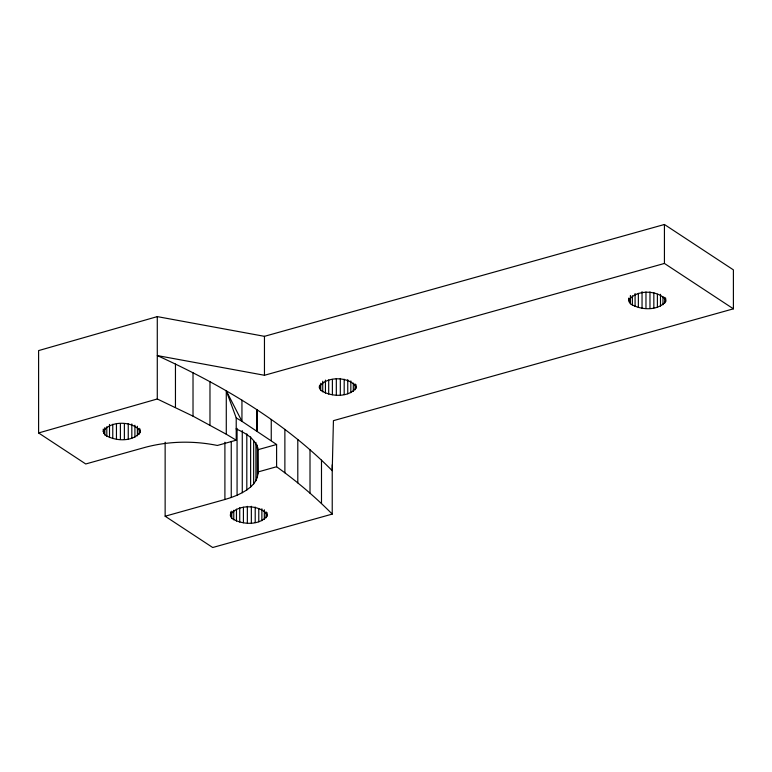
<?xml version="1.0" encoding="UTF-8"?>
<svg xmlns="http://www.w3.org/2000/svg" width="772" height="772" viewBox="0 0 772 772"><rect width="100%" height="100%" fill="white"/><g stroke="black" fill="none" stroke-linecap="round" stroke-linejoin="round"><path stroke-width="1.16" d="M236.222 440.194L226.283 434.231L226.283 390.825L236.222 417.932L236.222 440.194L217.357 445.463C193.704 440.629 168.865 441.092 145.503 447.258L85.74 463.972L38.6 432.957L38.6 350.594L157.285 316.617L264.458 336.331L664.431 224.488L733.4 269.872L733.4 308.829L333.427 420.663L332.23 470.679C282.716 420.615 220.917 384.668 157.285 355.574L264.458 375.279L664.431 263.445L733.4 308.829M104.809 434.81L103.245 431.471C110.193 420.47 132.369 420.779 140.128 430.901L140.06 432.609C132.031 442.308 114.739 441.266 104.809 434.81L104.809 427.649M106.806 436.296L106.806 426.742M109.508 437.56L109.508 424.436M112.77 438.554L112.77 424.224M116.456 439.21L116.456 423.693M120.393 439.519L120.393 424.002M124.379 439.461L124.379 423.944M128.249 439.027L128.249 423.51M131.819 438.255L131.819 423.934M134.907 437.164L134.907 425.227M137.387 435.823L137.387 426.269M139.124 434.279L139.124 428.315M226.283 434.231L193.019 416.156L157.285 398.979L157.285 316.617M332.23 464.783L332.23 514.094L212.705 547.512L165.14 516.217L165.14 442.211M175.456 407.452L175.456 364.046M193.019 416.156L193.019 372.751M209.974 425.082L209.974 381.677M165.14 516.217L224.903 499.503L224.903 442.211M224.903 499.503L231.253 497.506L231.253 441.41M231.774 518.35L230.21 515.011C237.158 504.01 259.334 504.319 267.093 514.442L267.015 516.15C258.987 525.848 241.704 524.806 231.774 518.35L231.774 511.189M233.771 519.836L233.771 510.282M236.464 521.1L236.464 509.163M231.253 497.506L237.072 495.238L237.072 428.383M239.735 522.084L239.735 507.764M241.945 400.176L241.945 421.319L276.598 444.498L276.598 466.751C296.409 480.956 315.101 496.734 332.23 514.094M237.072 495.238L242.273 492.7L242.273 430.631M243.421 522.75L243.421 507.233M242.273 492.7L246.808 489.94L246.808 433.835M247.349 523.059L247.349 506.345M246.808 489.94L250.62 486.987L250.62 436.855M251.344 523.001L251.344 506.287M250.62 486.987L253.66 483.87L253.66 440.899M255.214 522.567L255.214 507.05M253.66 483.87L255.908 480.638L255.908 442.443M256.941 430.873L256.941 409.72L257.144 431.008M255.908 480.638L257.317 477.318L257.317 445.087M257.317 477.318L257.887 473.95L257.732 449.767C256.188 438.94 245.206 432.87 236.068 428.914M257.887 473.95L257.887 447.683M258.774 521.795L258.774 508.661M261.872 520.704L261.872 508.767M264.342 519.363L264.342 509.809M264.458 375.279L264.458 336.331M266.089 517.819L266.089 511.855M271.252 440.609L271.252 419.457M284.878 472.782L284.878 429.377M297.799 482.876L297.799 439.471M310.006 493.134L310.006 449.719M320.747 390.352L319.174 387.004C326.122 376.003 348.307 376.311 356.056 386.434L355.988 388.152C347.96 397.85 330.667 396.798 320.747 390.352L320.747 383.269M321.49 503.537L321.49 460.131M322.744 391.829L322.744 381.204M325.437 393.102L325.437 380.113M328.698 394.087L328.698 379.921M332.385 394.753L332.385 379.399M336.322 395.061L336.322 378.531M340.317 394.994L340.317 378.473M344.187 394.569L344.187 379.216M347.747 393.788L347.747 379.621M350.835 392.707L350.835 380.905M353.315 391.356L353.315 383.095M355.062 389.821L355.062 383.916M630.396 303.763L628.833 300.424C635.781 289.423 657.956 289.732 665.715 299.854L665.638 301.562C657.609 311.261 640.326 310.219 630.396 303.763L630.396 295.502M632.393 305.249L632.393 295.801M635.086 306.513L635.086 293.524M638.357 307.497L638.357 293.331M642.043 308.163L642.043 291.642M645.971 308.472L645.971 291.941M649.966 308.414L649.966 291.884M653.836 307.98L653.836 292.636M657.397 307.208L657.397 294.219M660.494 306.117L660.494 294.315M662.965 304.776L662.965 296.516M664.431 263.445L664.431 224.488M664.711 303.232L664.711 297.326M38.6 432.957L157.285 398.979M257.732 449.767L276.598 444.498M257.732 472.03L276.598 466.751M236.222 417.932L241.945 421.319L226.283 390.825M665.638 298.021L665.638 301.562M629.19 298.59L629.19 302.132M628.833 298.06L628.833 300.424M355.988 384.61L355.988 388.152M319.531 385.17L319.531 388.712M267.015 512.569L267.015 516.15M230.567 511.942L230.567 516.719M140.06 429.029L140.06 432.609M103.602 429.599L103.602 433.179M103.245 429.087L103.245 431.471"/></g></svg>
